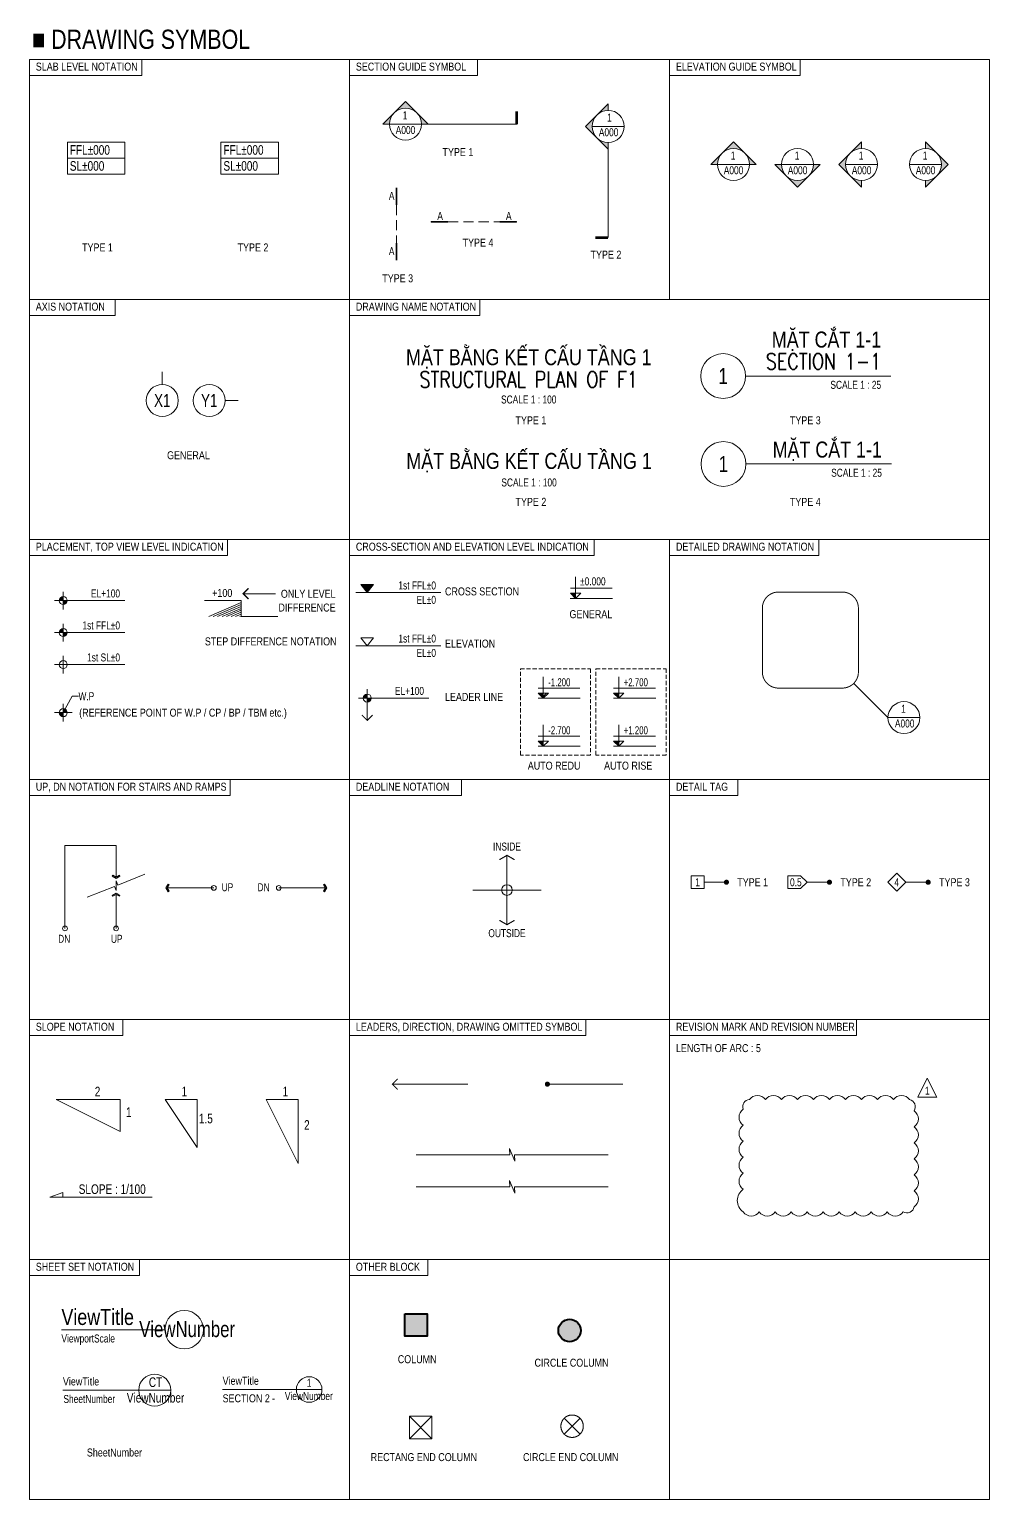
# Model space of a CAD drawing. Header units: millimetres. Extents: x -211477 to 1328726, y -15421 to 98394.
# Drawn here: x -186023 to -156023, y 52457 to 98394 of the extents above; entities that cross this region are included whole.
import ezdxf
from ezdxf.enums import TextEntityAlignment as Align

# ---------------------------------------------------------------- set-up
doc = ezdxf.new("R2010")
doc.units = ezdxf.units.MM
doc.header["$MEASUREMENT"] = 0
for name, pattern in [('CEN', [62, 60, -1, 0, -1]), ('CENTER2', [1.125, 0.75, -0.125, 0.125, -0.125]), ('DASHED', [19.049999999999997, 12.7, -6.35]), ('HIDDEN2', [4.762499999999999, 3.175, -1.5875])]:
    doc.linetypes.add(name, pattern=pattern)
for name, color, linetype, lineweight in [('NDC_FRAME', 7, 'Continuous', 18), ('NDC_S-COLUMN', 4, 'Continuous', 40), ('NDC_S_ANNO', 7, 'Continuous', 20), ('NDC_S_AXIS', 5, 'CENTER2', 13), ('NDC_S_DIM', 1, 'Continuous', 9), ('NDC_S_ENG TITLE', 3, 'Continuous', 20), ('NDC_S_HATCH COLUMN AND WALL', 251, 'Continuous', 13), ('NDC_S_HIDDEN', 8, 'HIDDEN2', 13), ('NDC_S_OPENING2', 9, 'DASHED', 13), ('NDC_S_SYMBOL', 1, 'Continuous', 15), ('NDC_S_TEXT SYMBOL', 7, 'Continuous', 20), ('NDC_S_THIN LINE', 8, 'Continuous', 9), ('NDC_S_VN TEXT', 7, 'Continuous', 20), ('NDC_S_VN TITLE', 6, 'Continuous', 35)]:
    doc.layers.add(name, color=color, linetype=linetype, lineweight=lineweight)
doc.layers.add('NDC_S_REVISION', color=18, linetype='Continuous', lineweight=20, plot=False)
doc.styles.add('kata_text', font='arial.ttf', dxfattribs={"width": 0.8})
doc.styles.add('NDC_ANNO', font='', dxfattribs={"width": 0.8})
doc.styles.add('NDC_ARIAL', font='arial.ttf', dxfattribs={"width": 0.85})
doc.styles.add('NDC_DIM', font='', dxfattribs={"width": 0.75})
doc.styles.add('NDC_EN TXT', font='romans.shx', dxfattribs={"width": 0.8})
doc.styles.add('NDC_VIE TXT', font='arial.ttf', dxfattribs={"width": 0.8})
doc.styles.get('NDC_ANNO').set_extended_font_data('Dotum')
doc.styles.get('NDC_DIM').set_extended_font_data('Dotum')

# ---------------------------------------------------------------- blocks, each defined once
blk = doc.blocks.new('kata_block_CT')
blk.add_hatch(color=256).paths.add_polyline_path([(0, 1.596954857557648), (-1.612010908633238, 1.596954857557648), (0, 0)])
at = {"ltscale": 50}
h = blk.add_hatch(dxfattribs=at)
h.set_pattern_fill('ANSI31', color=8, scale=1.406250541793835, style=0)
h.set_pattern_definition([(45.00000000000001, (0, 5.456968210637569e-12), (-3.157122508925224, 3.157122508925225), [])])
h.paths.add_polyline_path([(0, 1.596954857557648), (0, 0), (1.612010908924276, 1.596954857557648)])
at = {"color": 8, "ltscale": 50}
for p, q in [((11.56125648126181, 5.456968210637569e-12), (-1.63869572513795, 5.456968210637569e-12)), ((-1.592704896858777, 3.140833880479477), (11.46947077315417, 3.140833880479477))]:
    blk.add_line(p, q, dxfattribs=at)
for points in [[(0, 6.69495074864426), (0, 0)], [(0, 0), (-1.612010908633238, 1.596954857557648), (0, 1.596954857557648)], [(0, 0), (1.612010908924276, 1.596954857557648), (0, 1.596954857557648)]]:
    blk.add_lwpolyline(points, dxfattribs=at)
at = {"color": 3, "style": 'kata_text', "width": 0.8}
blk.add_attdef('CT', (1.409564409346785, 4.068271311703938), '', height=2.5, dxfattribs=at)
blk = doc.blocks.new('*U405')
at = {"layer": 'NDC_S_ANNO'}
blk.add_line((0, 0), (-32.35554291820154, 0), dxfattribs=at)
blk.add_circle((6, -7.347880794884119e-16), 6, dxfattribs=at)
at = {"layer": 'NDC_S_TEXT SYMBOL', "color": 6, "linetype": 'ByBlock', "lineweight": -2, "style": 'NDC_VIE TXT', "width": 0.8, "flags": 8}
blk.add_attdef('VIEWTITLE', (-32.35554291820154, 1.470649532882817), '', height=5, dxfattribs=at)
at = {"layer": 'NDC_S_TEXT SYMBOL', "color": 0, "linetype": 'ByBlock', "lineweight": -2, "style": 'NDC_ANNO', "width": 0.8, "flags": 8}
blk.add_attdef('NO.', text='', height=5, dxfattribs=at).set_placement((6.916514236014336, 0.2785440091975027), align=Align.MIDDLE)
at = {"layer": 'NDC_S_TEXT SYMBOL', "color": 3, "lineweight": 25, "style": 'NDC_ANNO', "width": 0.8, "flags": 8}
blk.add_attdef('SCALE', (-32.35554291820154, -3.998868953555331), '', height=2.5, dxfattribs=at)
blk = doc.blocks.new('*U406')
at = {"layer": 'NDC_S_ANNO'}
blk.add_line((10, -6.123233995736766e-16), (-23.67175041808426, 0), dxfattribs=at)
blk.add_circle((5, -6.123233995736766e-16), 5, dxfattribs=at)
at = {"layer": 'NDC_S_TEXT SYMBOL', "color": 6, "linetype": 'ByBlock', "lineweight": -2, "style": 'NDC_VIE TXT', "width": 0.8, "flags": 8}
blk.add_attdef('VIEWTITLE', (-23.67175041808426, 1.470649532882817), '', height=2.5, dxfattribs=at)
at = {"layer": 'NDC_S_TEXT SYMBOL', "linetype": 'ByBlock', "lineweight": -2, "style": 'NDC_ANNO', "width": 0.8, "flags": 8}
for tag, p in [('CHITIET', (5.268843111116439, 2.490300879522692)), ('NO.', (5.268843111116439, -2.310829932335765))]:
    blk.add_attdef(tag, text='', height=3, dxfattribs=at).set_placement(p, align=Align.MIDDLE)
at = {"layer": 'NDC_S_TEXT SYMBOL', "color": 3, "lineweight": 25, "style": 'NDC_ANNO', "width": 0.8, "flags": 8}
blk.add_attdef('C/REF', (-23.50983268459007, -3.998868953555331), '', height=2.5, dxfattribs=at)
blk = doc.blocks.new('*U407')
at = {"layer": 'NDC_S_ANNO'}
blk.add_line((4, 0), (-27.04443883454456, 0), dxfattribs=at)
blk.add_circle((0, 0), 4, dxfattribs=at)
at = {"layer": 'NDC_S_TEXT SYMBOL', "color": 0, "linetype": 'ByBlock', "lineweight": -2, "style": 'NDC_VIE TXT', "width": 0.8}
blk.add_attdef('TITLE', (-27.04443883454456, 1.470649532882817), '', height=2.5, dxfattribs=at)
at = {"layer": 'NDC_S_TEXT SYMBOL', "linetype": 'ByBlock', "lineweight": -2, "style": 'NDC_ANNO', "width": 0.8}
blk.add_attdef('DETT', text='', height=2.5, dxfattribs=at).set_placement((0, 2.08916092661093), align=Align.MIDDLE)
at = {"layer": 'NDC_S_TEXT SYMBOL', "color": 6, "linetype": 'ByBlock', "lineweight": -2, "style": 'NDC_VIE TXT', "width": 0.8}
blk.add_attdef('SECTDET2', (-27.04443883454456, -3.998868953555327), '', height=2.5, dxfattribs=at)
at = {"layer": 'NDC_S_TEXT SYMBOL', "color": 3, "lineweight": 25, "style": 'NDC_VIE TXT', "width": 0.8, "flags": 8}
blk.add_attdef('C/REF', (-11.58663159167423, -3.998868953555326), '', height=2.5, dxfattribs=at)
at = {"layer": 'NDC_S_TEXT SYMBOL', "color": 3, "lineweight": 35, "style": 'NDC_ANNO', "width": 0.8}
blk.add_attdef('NUMBER', text='', height=2.5, dxfattribs=at).set_placement((-0.1082291598075997, -1.981368320581264), align=Align.MIDDLE)
blk = doc.blocks.new('Block Callout 3')
at = {"color": 6, "ltscale": 0.005, "style": 'NDC_ARIAL', "width": 0.85, "flags": 8}
blk.add_attdef('NUMBER', (0, 0), '', height=2.5, dxfattribs=at)
blk = doc.blocks.new('CD')
at = {"layer": 'NDC_S_ANNO'}
blk.add_hatch(color=3, dxfattribs=at).paths.add_polyline_path([(5.820766091346741e-10, 159.6954857552046), (-161.2010908627417, 159.6954857552046), (5.820766091346741e-10, -5.529727786779404e-10)])
at = {"layer": 'NDC_S_ANNO', "ltscale": 50}
h = blk.add_hatch(dxfattribs=at)
h.set_pattern_fill('ANSI31', color=256, scale=140.6250541793833, style=0)
h.set_pattern_definition([(45, (5.820766091346741e-10, 0), (-315.7122508925224, 315.7122508925224), [])])
h.paths.add_polyline_path([(5.820766091346741e-10, 159.6954857552046), (5.820766091346741e-10, -5.529727786779404e-10), (161.2010908930097, 159.6954857552046)])
for p, q in [((1156.125648126763, 0), (-163.8695725132129, 0)), ((-159.2704896852956, 314.0833880473947), (1146.947077315999, 314.0833880473947))]:
    blk.add_line(p, q, dxfattribs=at)
for points in [[(5.820766091346741e-10, 669.4950748638657), (5.820766091346741e-10, -5.529727786779404e-10)], [(5.820766091346741e-10, -5.529727786779404e-10), (-161.2010908627417, 159.6954857552046), (5.820766091346741e-10, 159.6954857552046)], [(5.820766091346741e-10, -5.529727786779404e-10), (161.2010908930097, 159.6954857552046), (5.820766091346741e-10, 159.6954857552046)]]:
    blk.add_lwpolyline(points, dxfattribs=at)
at = {"layer": 'NDC_S_TEXT SYMBOL', "color": 3, "style": 'NDC_DIM', "width": 0.7}
blk.add_attdef('COT', (153.9534816145897, 374.6377722059842), '', height=250, dxfattribs=at)
blk = doc.blocks.new('MARK3A')
at = {"layer": 'NDC_S_ANNO'}
h = blk.add_hatch(color=256, dxfattribs=at)
h.paths.add_polyline_path([(3.535533905029297, 3.535533908754587), (0, 7.071067811921239), (-3.535533905029297, 3.535533903166652, -0.414213562318366)])
h.paths.add_polyline_path([(-7.071067802608013, 0), (-5, 0, -0.1989123672315575), (-3.535533905029297, 3.535533903166652)])
h.paths.add_polyline_path([(3.535533905029297, 3.535533908754587, -0.198912367582118), (5, 0), (7.071067817509174, 0)])
for p, q in [((0, 7.071067811921239), (-7.071067802608013, 0)), ((7.071067817509174, 0), (0, 7.071067811921239)), ((-7.071067802608013, 0), (-5, 0)), ((5, 0), (-5, 0)), ((5, 0), (7.071067810058594, 0))]:
    blk.add_line(p, q, dxfattribs=at)
blk.add_circle((0, 0), 5, dxfattribs=at)
blk = doc.blocks.new('MARK3B')
at = {"layer": 'NDC_S_ANNO'}
h = blk.add_hatch(color=256, dxfattribs=at)
h.paths.add_polyline_path([(-3.535533905029297, -3.535533903166652), (-7.071067810058594, 0), (-3.535533905029297, 3.535533903166652, 0.414213562318366)])
h.paths.add_polyline_path([(0, 7.071067806333303), (0, 5, 0.1989123672315575), (-3.535533905029297, 3.535533903166652)])
h.paths.add_polyline_path([(-3.535533905029297, -3.535533903166652, 0.198912367582118), (0, -5), (0, -7.071067817509174)])
for p, q in [((-7.071067810058594, 0), (0, 7.071067806333303)), ((0, 7.071067806333303), (0, 5)), ((0, -7.071067817509174), (-7.071067810058594, 0)), ((-5, 0), (5, 0)), ((0, -5), (0, -7.071067811921239))]:
    blk.add_line(p, q, dxfattribs=at)
blk.add_circle((0, 0), 5, dxfattribs=at)
blk = doc.blocks.new('TAG')
at = {"layer": 'NDC_S_ANNO', "linetype": 'CEN'}
blk.add_line((0, 0), (27.65909799188375, 0), dxfattribs=at)
at = {"layer": 'NDC_S_ANNO', "const_width": 0.8}
blk.add_lwpolyline([(27.65909799188375, 0), (27.65909799188375, 4)], dxfattribs=at)
blk = doc.blocks.new('MARK-P1')
at = {"layer": 'NDC_S_ANNO'}
h = blk.add_hatch(color=256, dxfattribs=at)
h.paths.add_polyline_path([(0, 1.249999990686774, 0.4142135623730951), (-1.25, -9.313225746154785e-09), (0, -9.313225746154785e-09)])
h.paths.add_polyline_path([(1.25, -9.313225746154785e-09), (0, -9.313225746154785e-09), (0, -1.250000009313226, 0.4142135623730951)])
for p, q in [((-2.750000007450581, 0), (2.749999992549419, 0)), ((0, 2.75), (0, -2.75))]:
    blk.add_line(p, q, dxfattribs=at)
blk.add_circle((0, 0), 1.25, dxfattribs=at)
blk = doc.blocks.new('MARK-P2')
at = {"layer": 'NDC_S_ANNO'}
for p, q in [((-2.750000007450581, 0), (2.749999992549419, 0)), ((0, 2.750000001862645), (0, -2.75))]:
    blk.add_line(p, q, dxfattribs=at)
blk.add_circle((0, 0), 1.25, dxfattribs=at)
blk = doc.blocks.new('MARK-P3')
at = {"layer": 'NDC_S_ANNO'}
h = blk.add_hatch(color=256, dxfattribs=at)
h.paths.add_polyline_path([(1.249999992549419, -3.725290298461914e-09, 0.4142135623730951), (-7.450580596923828e-09, 1.24999999627471), (-7.450580596923828e-09, -3.725290298461914e-09)])
h.paths.add_polyline_path([(-7.450580596923828e-09, -1.25000000372529), (-7.450580596923828e-09, -3.725290298461914e-09), (-1.250000007450581, -3.725290298461914e-09, 0.4142135623730951)])
for p, q in [((2.75, 0), (-2.75, 0)), ((0, 2.75000000372529), (0, -2.74999999627471))]:
    blk.add_line(p, q, dxfattribs=at)
blk.add_circle((0, 0), 1.25, dxfattribs=at)
blk = doc.blocks.new('MARK4')
at = {"layer": 'NDC_S_ANNO'}
blk.add_line((-5, 0), (5, 0), dxfattribs=at)
blk.add_circle((0, 0), 5, dxfattribs=at)
blk = doc.blocks.new('A$C13D16E50')
at = {"layer": 'NDC_S_ANNO'}
blk.add_hatch(color=256, dxfattribs=at).paths.add_polyline_path([(0, 0), (-2, 2.5), (2, 2.5)])
blk.add_lwpolyline([(0, 0), (-2, 2.5), (2, 2.5)], close=True, dxfattribs=at)
blk = doc.blocks.new('*U395')
at = {"layer": 'NDC_S_SYMBOL'}
blk.add_line((3.061616997868383e-16, 5), (4.286263797015736e-16, 9), dxfattribs=at)
blk.add_circle((0, 0), 5, dxfattribs=at)
at = {"layer": 'NDC_S_TEXT SYMBOL', "color": 7, "style": 'NDC_ANNO', "width": 0.8}
blk.add_attdef('GRID', text='', height=4, dxfattribs=at).set_placement((0, 0), align=Align.MIDDLE)
blk = doc.blocks.new('*U396')
at = {"layer": 'NDC_S_SYMBOL'}
blk.add_line((5, -1.416384724411995e-15), (9, -2.427027824026856e-15), dxfattribs=at)
blk.add_circle((0, 0), 5, dxfattribs=at)
at = {"layer": 'NDC_S_TEXT SYMBOL', "color": 7, "style": 'NDC_ANNO', "width": 0.8}
blk.add_attdef('GRID', text='', height=4, rotation=270, dxfattribs=at).set_placement((0, 0), align=Align.MIDDLE)
blk = doc.blocks.new('*U397')
at = {"layer": 'NDC_S_ANNO', "linetype": 'ByBlock', "lineweight": -2}
blk.add_line((9.278846846427768e-07, 4.357142857143117), (0, -1), dxfattribs=at)
at = {"layer": 'NDC_S_ANNO', "ltscale": 0.005, "const_width": 0.5}
blk.add_lwpolyline([(0, -1), (9.278846846427768e-07, 4.357142857143117)], dxfattribs=at)
at = {"layer": 'NDC_S_TEXT SYMBOL', "linetype": 'ByBlock', "lineweight": -2, "style": 'NDC_ANNO', "width": 0.8}
blk.add_attdef('DETAIL', text='', height=2.5, dxfattribs=at).set_placement((-0.635006858396082, 1.824862175366434), align=Align.MIDDLE_RIGHT)
blk = doc.blocks.new('*U398')
at = {"layer": 'NDC_S_ANNO', "color": 0, "linetype": 'ByBlock', "lineweight": -2}
blk.add_line((-4.357142640116527, 0.002997111644365447), (1.000000217026004, 0.002999782974066001), dxfattribs=at)
at = {"layer": 'NDC_S_ANNO', "ltscale": 0.005, "const_width": 0.5}
blk.add_lwpolyline([(1.000000217026004, 0.002999782974066001), (-4.357142640116527, 0.002997111644365447)], dxfattribs=at)
at = {"layer": 'NDC_S_TEXT SYMBOL', "linetype": 'ByBlock', "lineweight": -2, "style": 'NDC_ANNO', "width": 0.8}
blk.add_attdef('DETAIL', text='', height=2.5, dxfattribs=at).set_placement((-0.635006858396082, 1.824862175366434), align=Align.MIDDLE_RIGHT)
blk = doc.blocks.new('Drawing name_symbol')
at = {"layer": 'NDC_S_ENG TITLE', "style": 'NDC_EN TXT', "width": 0.8}
blk.add_attdef('SECTDET1', text='', height=5, dxfattribs=at).set_placement((0, 1.011264427095739), align=Align.CENTER)
at = {"layer": 'NDC_S_TEXT SYMBOL', "lineweight": 25, "style": 'NDC_ANNO', "width": 0.8}
blk.add_attdef('SSCALE', text='', height=2.5, dxfattribs=at).set_placement((0, -3.998868953555331), align=Align.CENTER)
at = {"layer": 'NDC_S_VN TITLE', "style": 'NDC_VIE TXT', "width": 0.8}
blk.add_attdef('SECTDET2', text='', height=5, dxfattribs=at).set_placement((0, 7.970649532882817), align=Align.CENTER)
blk = doc.blocks.new('Drawing name_symbol2')
at = {"layer": 'NDC_S_TEXT SYMBOL', "style": 'NDC_ANNO', "width": 0.8}
blk.add_attdef('SSCALE', text='', height=2.5, dxfattribs=at).set_placement((0, -3.998868953555331), align=Align.CENTER)
at = {"layer": 'NDC_S_VN TITLE', "style": 'NDC_VIE TXT', "width": 0.8}
blk.add_attdef('SECTDET1', text='', height=5, dxfattribs=at).set_placement((0, 1.470649532882817), align=Align.CENTER)
blk = doc.blocks.new('*U401')
at = {"layer": 'NDC_S_ANNO'}
blk.add_line((0, 0), (45.35681176658893, -6.446904599144796e-15), dxfattribs=at)
blk.add_circle((-7, 0), 7, dxfattribs=at)
at = {"layer": 'NDC_S_ENG TITLE', "style": 'NDC_EN TXT', "width": 0.8}
blk.add_attdef('SECTDET1', text='', height=5, dxfattribs=at).set_placement((42.35681176658893, 4.567440829414404), align=Align.MIDDLE_RIGHT)
at = {"layer": 'NDC_S_TEXT SYMBOL', "style": 'NDC_ANNO', "width": 0.8}
blk.add_attdef('DETT', text='', height=5, dxfattribs=at).set_placement((-7, 0), align=Align.MIDDLE)
blk.add_attdef('SSCALE', text='', height=2.5, dxfattribs=at).set_placement((42.35681176658893, -1.499999998137356), align=Align.TOP_RIGHT)
at = {"layer": 'NDC_S_VN TITLE', "style": 'NDC_VIE TXT', "width": 0.8}
blk.add_attdef('SECTDET2', text='', height=5, dxfattribs=at).set_placement((42.35681176658893, 11.39873478675144), align=Align.MIDDLE_RIGHT)
blk = doc.blocks.new('*U403')
at = {"layer": 'NDC_S_ANNO'}
blk.add_line((0, 0), (45.51926172808918, -6.469994833293447e-15), dxfattribs=at)
blk.add_circle((-7, 0), 7, dxfattribs=at)
at = {"layer": 'NDC_S_TEXT SYMBOL', "style": 'NDC_ANNO', "width": 0.8}
blk.add_attdef('DETT', text='', height=5, dxfattribs=at).set_placement((-7, 0), align=Align.MIDDLE)
blk.add_attdef('SSCALE', text='', height=2.5, dxfattribs=at).set_placement((42.51926172808917, -1.499999998137356), align=Align.TOP_RIGHT)
at = {"layer": 'NDC_S_VN TITLE', "style": 'NDC_VIE TXT', "width": 0.8}
blk.add_attdef('SECTDET1', text='', height=5, dxfattribs=at).set_placement((42.51926172808917, 6.999999999999995), align=Align.TOP_RIGHT)
blk = doc.blocks.new('cot')
at = {"layer": 'NDC_S_HATCH COLUMN AND WALL', "ltscale": 0.005}
h = blk.add_hatch(color=256, dxfattribs=at)
h.dxf.hatch_style = 1
h.paths.add_polyline_path([(-0.5000000004942454, 0.4999999990697175), (0.4999999995057546, 0.4999999990692841), (0.4999999994759795, -0.5000000009307168), (-0.5000000005240205, -0.5000000009302834)])
at = {"layer": 'NDC_S-COLUMN', "ltscale": 0.005}
blk.add_lwpolyline([(-0.5000000004942454, 0.4999999990697175), (0.4999999995057546, 0.4999999990692841), (0.4999999994759795, -0.5000000009307168), (-0.5000000005240205, -0.5000000009302834)], close=True, dxfattribs=at)
blk = doc.blocks.new('cottron')
at = {"layer": 'NDC_S_HATCH COLUMN AND WALL'}
h = blk.add_hatch(color=256, dxfattribs=at)
h.dxf.hatch_style = 1
h.paths.add_polyline_path([(-0.500000000509133, -9.304996773096263e-10, 1), (0.499999999490867, -9.304996773096263e-10, 1)])
at = {"layer": 'NDC_S-COLUMN', "ltscale": 0.005}
blk.add_circle((-5.091329580153565e-10, -9.304996774675049e-10), 0.5, dxfattribs=at)
blk = doc.blocks.new('cotdung')
at = {"layer": 'NDC_S_HIDDEN', "ltscale": 100}
for p, q in [((-0.5000000004942454, 0.4999999990697175), (0.4999999994759795, -0.5000000009307168)), ((0.4999999995057546, 0.4999999990692841), (-0.5000000005240205, -0.5000000009302834))]:
    blk.add_line(p, q, dxfattribs=at)
blk.add_lwpolyline([(-0.5000000004942454, 0.4999999990697175), (0.4999999995057546, 0.4999999990692841), (0.4999999994759795, -0.5000000009307168), (-0.5000000005240205, -0.5000000009302834)], close=True, dxfattribs=at)
blk = doc.blocks.new('cottrondung')
at = {"layer": 'NDC_S_HIDDEN', "ltscale": 100}
for p, q in [((-0.3535533911024067, 0.3535533896627742), (0.3535533900841407, -0.3535533915237735)), ((0.3535533900841408, 0.3535533896627742), (-0.3535533911024068, -0.3535533915237734))]:
    blk.add_line(p, q, dxfattribs=at)
blk.add_circle((-5.091329580153565e-10, -9.304996774675049e-10), 0.5, dxfattribs=at)

msp = doc.modelspace()

# ---------------------------------------------------------------- hatches: boundary and pattern name
at = {"layer": 'NDC_S_ANNO'}
h = msp.add_hatch(dxfattribs=at)
h.set_pattern_fill('LINE', color=8, scale=1000, angle=45, style=0)
h.set_pattern_definition([(45, (-4637610316.318221, -1496747373.553249), (-88.38834764831843, 88.38834764831843), [])])
h.paths.add_polyline_path([(-180553.4574508545, 80545.6468401424), (-179408.8249802468, 80545.6468401424), (-179408.8249802468, 80045.6468401424), (-180553.4574508545, 80045.6468401424)])

# ---------------------------------------------------------------- linework, layer by layer
at = {"layer": 'NDC_FRAME'}
for p, q in [((-186023.1747181978, 52456.81697669842), (-186023.1747181978, 97456.81697669842)), ((-156023.1747181978, 97456.81697669842), (-186023.1747181978, 97456.81697669842)), ((-182508.9985562264, 96956.81697688469), (-182508.9985562264, 97456.81697669842)), ((-176023.1747181978, 97456.81697669842), (-176023.1747181978, 52456.81697669842)), ((-172023.1747181978, 96956.81697669842), (-172023.1747181978, 97456.81697651216)), ((-166023.1747181978, 97456.81697669842), (-166023.1747181978, 89956.81697669842)), ((-161944.1195306815, 96956.81697688469), (-161944.1195306815, 97456.81697669842)), ((-156023.1747181978, 97456.81697669842), (-156023.1747181978, 52456.81697669842)), ((-186023.1747181978, 96956.81697669842), (-182508.9985562264, 96956.81697669842)), ((-176023.1747181978, 96956.81697651216), (-172023.1747181978, 96956.81697651216)), ((-166023.1747181978, 96956.81697669842), (-161944.1195306815, 96956.81697669842)), ((-186023.1747181978, 89956.81697669842), (-156023.1747174528, 89956.81697669842)), ((-183347.4049802217, 89456.81697688469), (-183347.4049802217, 89956.81697669842)), ((-171951.5967203476, 89456.81697688469), (-171951.5967203476, 89956.81697669842)), ((-186023.1747181978, 89456.81697669842), (-183347.4049802217, 89456.81697669842)), ((-176023.1747174528, 89456.81697669842), (-171951.5967203476, 89456.81697669842)), ((-186023.1747174528, 82456.81697669842), (-156023.1747167077, 82456.81697669842)), ((-179830.7762542921, 81956.8169768847), (-179830.7762542921, 82456.81697669844)), ((-168378.5205067726, 81956.8169768847), (-168378.5205067726, 82456.81697669844)), ((-166023.1747181978, 82456.81697669842), (-166023.1747181978, 52456.81697669842)), ((-161363.2689779912, 81956.81697688469), (-161363.2689779912, 82456.81697669842)), ((-186023.1747159627, 81956.81697669844), (-179830.7762542921, 81956.81697669844)), ((-176023.1747167077, 81956.81697669844), (-168378.5205067726, 81956.81697669844)), ((-166023.1747174527, 81956.81697669842), (-161363.2689779912, 81956.81697669842)), ((-186023.1747167077, 74956.81697669842), (-156023.1747159627, 74956.81697669842)), ((-179753.1076278328, 74456.81697595336), (-179753.1076278328, 74956.8169757671)), ((-172523.1747167077, 74456.81697725721), (-172523.1747167077, 74956.81697707095)), ((-163887.4013613168, 74456.81697744348), (-163887.4013613168, 74956.81697725721)), ((-186023.1747152177, 74456.8169757671), (-179753.1076278328, 74456.8169757671)), ((-176023.1747167077, 74456.81697707095), (-172523.1747167077, 74456.81697707095)), ((-166023.1747167077, 74456.81697725721), (-163887.4013613168, 74456.81697725721)), ((-186023.1747159627, 67456.81697669842), (-156023.1747152176, 67456.81697669842)), ((-183100.9986029174, 66956.81697725721), (-183100.9986029174, 67456.81697707095)), ((-168638.5252198097, 66956.81697725721), (-168638.5252198097, 67456.81697707095)), ((-160180.7887634927, 66956.81697669842), (-160180.7887634927, 67456.81697651216)), ((-186023.1747144726, 66956.81697707095), (-183100.9986029174, 66956.81697707095)), ((-176023.1747144726, 66956.81697707095), (-168638.5252198097, 66956.81697707095)), ((-166023.1747144725, 66956.81697651216), (-160180.7887634927, 66956.81697651216)), ((-186023.1747152176, 59956.81697669842), (-156023.1747144726, 59956.81697669842)), ((-182587.8671831311, 59456.81697725721), (-182587.8671831311, 59956.81697707095)), ((-173572.1386155144, 59456.81697725723), (-173572.1386155144, 59956.81697707096)), ((-186023.1747137275, 59456.81697707095), (-182587.8671831311, 59456.81697707095)), ((-176023.1747137274, 59456.81697707096), (-173572.1386155144, 59456.81697707096)), ((-186023.1747144726, 52456.81697669842), (-156023.1747137275, 52456.81697669842))]:
    msp.add_line(p, q, dxfattribs=at)
at = {"layer": 'NDC_S_ANNO'}
for p, q in [((-184837.735631912, 94875.33973622539), (-184837.735631912, 93875.33973622539)), ((-184837.735631912, 93875.33973622539), (-184837.735631912, 94875.33973622539)), ((-180037.2111914511, 94875.33973622539), (-180037.2111914511, 93875.33973622539)), ((-180037.2111914511, 93875.33973622539), (-180037.2111914511, 94875.33973622539)), ((-184837.735631912, 94375.33973622539), (-183037.7356311669, 94375.33973622539)), ((-180037.2111914511, 94375.33973622539), (-178237.2111907061, 94375.33973622539)), ((-184690.6996386018, 80545.64683883855), (-183040.6996378567, 80545.64683921108)), ((-179345.2276088176, 80763.18337581525), (-178330.0755366561, 80763.18337581525)), ((-173169.2019246723, 80794.9304448963), (-175819.2019246723, 80794.9304448963)), ((-184690.6996386018, 79545.64683902482), (-183040.6996371117, 79545.64683921108)), ((-173169.2019246723, 79136.56668062585), (-175819.2019246723, 79136.56668062585)), ((-184690.6996386018, 78545.64683902482), (-183040.6996371117, 78545.64683921108)), ((-160268.8043292438, 77959.85135789432), (-159198.853352276, 76889.90037980893)), ((-184690.6996386018, 77559.59737207214), (-184965.6996386018, 77045.64683902482)), ((-184690.6996386018, 77559.59737207214), (-184490.6996386018, 77559.59737207214)), ((-175469.2019246723, 76804.91232872011), (-175469.2019246723, 77224.52397942544)), ((-175194.2019254174, 77499.52397942544), (-173544.2019246723, 77499.52397979797)), ((-184911.4994356302, 72891.42505693652), (-183314.2063656715, 72891.42505693652)), ((-184911.4994356302, 72891.42505693652), (-184911.4994356302, 70304.52234856256)), ((-183314.2063656715, 72891.42505693652), (-183314.2063656715, 71906.58667832085)), ((-171101.9858088423, 70420.40684303008), (-171101.9858095873, 72587.07350963466)), ((-164946.2404707339, 71746.2163837597), (-164246.2404699888, 71746.2163837597)), ((-161026.1645211311, 71746.2163837597), (-161726.1645211311, 71746.2163837597)), ((-158642.0564439077, 71746.2163837597), (-157942.0564439077, 71746.2163837597)), ((-183314.2392406133, 70304.52234856256), (-183314.2392398682, 71365.8145107276)), ((-180259.5613958207, 71569.47422045686), (-181719.1847668854, 71569.47422082939)), ((-178232.3795230952, 71569.47422045686), (-176772.7561535207, 71569.47422082939)), ((-170034.8605450321, 71503.7401764255), (-172169.1110719074, 71503.7401764255))]:
    msp.add_line(p, q, dxfattribs=at)
for points in [[(-184837.735631912, 94875.33973622539), (-183037.7356311669, 94875.33973622539), (-183037.7356311669, 93875.33973622539), (-184837.735631912, 93875.33973622539)], [(-180037.2111914511, 94875.33973622539), (-178237.2111907061, 94875.33973622539), (-178237.2111907061, 93875.33973622539), (-180037.2111914511, 93875.33973622539)], [(-180553.4574508545, 80545.6468401424), (-179408.8249802468, 80545.6468401424), (-179408.8249802468, 80045.6468401424), (-178264.192509639, 80045.6468401424)], [(-175469.2019246723, 79136.56668062585), (-175669.2019246723, 79386.56668062585), (-175269.2019246723, 79386.56668062585), (-175469.2019246723, 79136.56668062585)], [(-182414.2392406133, 71996.19113951393), (-183265.3261968759, 71655.75635730692), (-183314.2392406133, 71786.19114010998), (-183314.2392406133, 71486.19114010998), (-183363.1522843507, 71616.62592216798), (-184214.2392406133, 71276.19113996097)], [(-183211.4295432237, 71965.70206954547), (-183193.9295196799, 71935.39113997885), (-183314.2392406133, 71866.19113981196), (-183434.2392409113, 71935.47317236134), (-183416.7392397192, 71965.78406169482), (-183314.2063656715, 71906.58667832085), (-183211.4295432237, 71965.70206954547)], [(-181660.0504668322, 71672.28391747393), (-181690.3613956538, 71689.78394064524), (-181759.5613958207, 71569.47422045686), (-181690.2793632713, 71449.47422053137), (-181659.9684746829, 71466.9742209784), (-181719.1658573118, 71569.50709539869), (-181660.0504668322, 71672.28391747393)], [(-176831.8715440002, 71672.25104290464), (-176801.5606151787, 71689.75106607594), (-176732.3606150118, 71569.44134588756), (-176801.6426475612, 71449.44134596207), (-176831.9535361496, 71466.9413464091), (-176772.7561535207, 71569.47422082939), (-176831.8715440002, 71672.25104290464)], [(-165346.2404699888, 71946.2163817108), (-164946.2404707339, 71946.21638394597), (-164946.2404699888, 71546.21638357344), (-165346.2404699888, 71546.21638320091), (-165346.2404699888, 71946.2163817108)], [(-161926.1645203861, 71946.21638301465), (-161726.1645211311, 71746.2163837597), (-161926.164519641, 71546.21638245585), (-162326.164519641, 71546.21638208332), (-162326.164519641, 71946.2163805932), (-161926.1645203861, 71946.21638282838)], [(-159207.7418673713, 71746.21638226959), (-158924.8991567571, 72029.05909660908), (-158642.0564439077, 71746.2163837597), (-158924.899156012, 71463.37367165538), (-159207.7418673713, 71746.21638226959)], [(-183211.4295432237, 71306.68021067449), (-183193.9295196799, 71336.99114024111), (-183314.2392406133, 71406.191140408), (-183434.2392409113, 71336.90910785862), (-183416.7392397192, 71306.59821852513), (-183314.2063656715, 71365.79560189911), (-183211.4295432237, 71306.68021067449)], [(-184980.0341077772, 61907.16406546785), (-184980.0341077772, 62057.16406565411), (-185380.0341077772, 61907.16406546785), (-182188.8384558884, 61907.16406546785)]]:
    msp.add_lwpolyline(points, dxfattribs=at)
for points, const_width in [([(-179178.5609423993, 80929.85004297862), (-179345.2276088176, 80763.18337581525), (-179178.5609423993, 80596.51670939694)], 41.66666666666666), ([(-175302.5352575089, 76971.57899513842), (-175469.2019246723, 76804.91232872011), (-175635.8685910906, 76971.57899513842)], 35), ([(-171339.3254954446, 72450.04537893199), (-171101.9858103324, 72587.07351000719), (-170864.6461237301, 72450.04537818693)], 35), ([(-171339.3254969348, 70557.43497522287), (-171101.9858110775, 70420.4068445202), (-170864.6461252202, 70557.43497596793)], 35)]:
    msp.add_lwpolyline(points, dxfattribs=dict(at, const_width=const_width))
at = {"layer": 'NDC_S_ANNO', "linetype": 'HIDDEN2', "ltscale": 100, "const_width": 30}
msp.add_lwpolyline([(-160122.3577197468, 78313.40474858352, -0.4142135622276136), (-160622.3577204918, 77813.40474858352), (-162622.3577212369, 77813.40474858352, -0.414213562460384), (-163122.3577212369, 78313.40474858352), (-163122.3577197468, 80313.40474858352, -0.4142135622785321), (-162622.3577204918, 80813.40474858352), (-160622.3577204918, 80813.40474858352, -0.4142135624785692), (-160122.3577197468, 80313.40474858352)], format="xyb", close=True, dxfattribs=at)
at = {"layer": 'NDC_S_ANNO', "const_width": 80}
for points in [[(-164286.2404698398, 71746.21638413223, 1), (-164206.2404701379, 71746.21638413223, 1)], [(-161066.1645209821, 71746.21638413223, 1), (-160986.1645212802, 71746.21638413223, 1)], [(-157982.0564437587, 71746.21638413223, 1), (-157902.0564440567, 71746.21638413223, 1)]]:
    msp.add_lwpolyline(points, format="xyb", close=True, dxfattribs=at)
at = {"layer": 'NDC_S_ANNO'}
for points in [[(-183187.0880373446, 64963.03453158839), (-183187.0880373446, 63963.03453158839), (-185187.0880373446, 64963.03453158839)], [(-180780.6145378081, 64963.03453028454), (-180780.6145378081, 63463.03453028454), (-181780.6145378081, 64963.03453028454)], [(-177624.4359203306, 64963.03453158839), (-177624.4359203306, 62963.03453158839), (-178624.4359203306, 64963.03453158839)]]:
    msp.add_lwpolyline(points, close=True, dxfattribs=at)
for centre, radius in [((-171101.9858095873, 71503.74017717056), 166.6666666666667), ((-180259.5613958207, 71569.47422045686), 75), ((-178232.3795230952, 71569.47422045686), 75), ((-184911.4994356302, 70304.52234856256), 75), ((-183314.2392406133, 70304.52234856256), 75)]:
    msp.add_circle(centre, radius, dxfattribs=at)
at = {"layer": 'NDC_S_HIDDEN', "ltscale": 100}
for p, q in [((-174554.4266729726, 92911.3697982983), (-174554.4265801841, 91718.6123540075)), ((-172940.6290980367, 92384.80071796074), (-171331.2064666789, 92384.80071796074))]:
    msp.add_line(p, q, dxfattribs=at)
at = {"layer": 'NDC_S_OPENING2', "ltscale": 10, "elevation": -5.332111246215604e-07}
for points in [[(-170680.9341142524, 78417.42467062913), (-168489.9931079086, 78417.42467062913), (-168489.9931079086, 75720.57954339437), (-170680.9341142524, 75720.57954339437)], [(-168322.0448897143, 78417.42467062913), (-166131.1038833705, 78417.42467062913), (-166131.1038833705, 75720.57954339437), (-168322.0448897143, 75720.57954339437)]]:
    msp.add_lwpolyline(points, close=True, dxfattribs=at)
at = {"layer": 'NDC_S_REVISION'}
msp.add_lwpolyline([(-157969.573477942, 65626.8341632592), (-158269.573477942, 65026.83416325921), (-157669.573477942, 65026.83416325921)], close=True, dxfattribs=at)
msp.add_lwpolyline([(-163721.8688634084, 61445.66956034467, 0.52056705), (-163221.8688634084, 61445.66956034467, 0.52056705), (-162721.8688634084, 61445.66956034467, 0.52056705), (-162221.8688634084, 61445.66956034467, 0.52056705), (-161721.8688634084, 61445.66956034467, 0.52056705), (-161221.8688634084, 61445.66956034467, 0.52056705), (-160721.8688634084, 61445.66956034467, 0.52056705), (-160221.8688634084, 61445.66956034467, 0.52056705), (-159721.8688634084, 61445.66956034467, 0.52056705), (-159221.8688634084, 61445.66956034467, 0.52056705), (-158721.8688634084, 61445.66956034467, 0.52056705), (-158379.1705007105, 61602.97119764682, 0.52056705), (-158379.1705007105, 62102.97119764682, 0.52056705), (-158379.1705007105, 62602.97119764682, 0.52056705), (-158379.1705007105, 63102.97119764682, 0.52056705), (-158379.1705007105, 63602.97119764682, 0.52056705), (-158379.1705007105, 64102.97119764682, 0.52056705), (-158379.1705007105, 64602.97119764682, 0.52056705), (-158525.7799805828, 64956.36171777455, 0.52056705), (-159025.7799805828, 64956.36171777455, 0.52056705), (-159525.7799805828, 64956.36171777455, 0.52056705), (-160025.7799805828, 64956.36171777455, 0.52056705), (-160525.7799805828, 64956.36171777455, 0.52056705), (-161025.7799805828, 64956.36171777455, 0.52056705), (-161525.7799805828, 64956.36171777455, 0.52056705), (-162025.7799805828, 64956.36171777455, 0.52056705), (-162525.7799805828, 64956.36171777455, 0.52056705), (-163025.7799805828, 64956.36171777455, 0.52056705), (-163525.7799805828, 64956.36171777455, 0.52056705), (-163721.8688634084, 64652.45060060012, 0.52056705), (-163721.8688634084, 64152.45060060012, 0.52056705), (-163721.8688634084, 63652.45060060012, 0.52056705), (-163721.8688634084, 63152.45060060012, 0.52056705), (-163721.8688634084, 62652.45060060012, 0.52056705), (-163721.8688634084, 62152.45060060012, 0.52056705)], format="xyb", close=True, dxfattribs=at)
at = {"layer": 'NDC_S_SYMBOL'}
for p, q in [((-174683.9940038844, 65437.5788856657), (-172328.5733883604, 65437.5788856657)), ((-169838.5240343734, 65437.5788856657), (-167483.1034188494, 65437.5788856657))]:
    msp.add_line(p, q, dxfattribs=at)
at = {"layer": 'NDC_S_SYMBOL', "const_width": 35}
msp.add_lwpolyline([(-174517.3273374661, 65270.91221906112), (-174683.9940038844, 65437.5788856657), (-174517.3273374661, 65604.24555245654)], dxfattribs=at)
at = {"layer": 'NDC_S_SYMBOL', "const_width": 80}
msp.add_lwpolyline([(-169878.5240342244, 65437.57888603823, 1), (-169798.5240345224, 65437.57888603823, 1)], format="xyb", close=True, dxfattribs=at)
at = {"layer": 'NDC_S_SYMBOL'}
for points in [[(-173940.8022467936, 63231.82143800119), (-171016.4544214452, 63231.82143800119), (-171020.8022472406, 63431.82143800119), (-170860.8022463465, 63031.82143762866), (-170865.150072887, 63231.82143800119), (-167940.8022467936, 63231.82143800119)], [(-173940.8022467936, 62231.82143800119), (-171016.4544214452, 62231.82143800119), (-171020.8022472406, 62431.82143800119), (-170860.8022463465, 62031.82143762866), (-170865.150072887, 62231.82143800119), (-167940.8022467936, 62231.82143800119)]]:
    msp.add_lwpolyline(points, dxfattribs=at)

# ---------------------------------------------------------------- block references
at = {"xscale": 700, "yscale": 700}
for name, p in [('cot', (-173948.5055525738, 57915.89705780034)), ('cotdung', (-173794.5796539046, 54710.30840275992))]:
    msp.add_blockref(name, p, dxfattribs=at)
at = {"xscale": 700, "yscale": 700, "zscale": 700}
for name, p in [('cottron', (-169144.4238364354, 57741.44767631787)), ('cottrondung', (-169067.1016902426, 54750.0903309315))]:
    msp.add_blockref(name, p, dxfattribs=at)
at = {"ltscale": 0.005}
ref = msp.add_blockref('Block Callout 3', (-184227.7810557, 53802.96833485832), dxfattribs=dict(at, xscale=100, yscale=100, zscale=100))
ref.add_attrib('NUMBER', 'SheetNumber', (-184227.7810557, 53802.96833485832), dxfattribs={"layer": 'NDC_S_TEXT SYMBOL', "color": 6, "ltscale": 0.005, "height": 250, "style": 'NDC_VIE TXT', "width": 0.8})
at = {"layer": 'NDC_S_ANNO', "yscale": 100, "zscale": 100}
for name, p, xscale in [('MARK3A', (-174272.2292593074, 95432.71044477094), 100), ('MARK3B', (-167940.9059925069, 95363.40550838057), 100), ('TAG', (-173565.1224775565, 95432.71044439841), 100), ('MARK3B', (-160023.1747181978, 94175.56697669842), 100), ('MARK3B', (-158023.1747181978, 94175.56697669842), -100), ('A$C13D16E50', (-175469.2019246723, 80794.9304448963), 100), ('MARK-P1', (-184965.6996378567, 80545.64683883855), 100), ('MARK-P1', (-184965.6996378567, 79545.64683902482), 100), ('MARK-P2', (-184965.6996378567, 78545.64683902482), 100), ('MARK-P1', (-175469.2019246723, 77499.52397942544), 100), ('MARK-P3', (-184965.6996386018, 77045.64683902482), 100), ('MARK4', (-158698.853352276, 76889.90037980893), 100)]:
    msp.add_blockref(name, p, dxfattribs=dict(at, xscale=xscale))
at = {"layer": 'NDC_S_ANNO', "xscale": -100, "yscale": 100, "zscale": 100, "rotation": 90}
msp.add_blockref('TAG', (-167940.9059925069, 94656.29872662965), dxfattribs=at)
at = {"layer": 'NDC_S_ANNO', "xscale": 100, "yscale": 100, "zscale": 100}
msp.add_blockref('Drawing name_symbol', (-170422.0065315738, 87105.39457394983), dxfattribs=at).add_auto_attribs({'SECTDET1': 'STRUCTURAL PLAN OF F1', 'SECTDET2': 'MẶT BẰNG KẾT CẤU TẦNG 1', 'SSCALE': 'SCALE 1 : 100'})
at = {"layer": 'NDC_S_ANNO'}
ref = msp.add_blockref('kata_block_CT', (-168959.8336466499, 80616.09260481603), dxfattribs=dict(at, xscale=100, yscale=100, zscale=100))
ref.add_attrib('CT', '%%p0.000', (-168818.8772057152, 81022.91973598643), dxfattribs={"layer": 'NDC_S_TEXT SYMBOL', "color": 3, "height": 250, "style": 'NDC_ANNO', "width": 0.8})
ref = msp.add_blockref('*U405', (-181786.7119679965, 57765.62716467143), dxfattribs=dict(at, xscale=100, yscale=100, zscale=100))
ref.add_attrib('VIEWTITLE', 'ViewTitle', (-185022.2662598166, 57912.69211795971), dxfattribs={"layer": 'NDC_S_TEXT SYMBOL', "color": 6, "linetype": 'ByBlock', "lineweight": -2, "height": 500, "style": 'NDC_VIE TXT', "width": 0.8})
ref.add_attrib('NO.', 'ViewNumber', dxfattribs={"layer": 'NDC_S_TEXT SYMBOL', "color": 0, "linetype": 'ByBlock', "lineweight": -2, "height": 500, "style": 'NDC_ANNO', "width": 0.8}).set_placement((-181095.0605443951, 57793.48156559118), align=Align.MIDDLE)
ref.add_attrib('SCALE', 'ViewportScale', (-185022.2662598166, 57365.74026931589), dxfattribs={"layer": 'NDC_S_TEXT SYMBOL', "color": 3, "lineweight": 25, "height": 250, "style": 'NDC_ANNO', "width": 0.8})
at = {"layer": 'NDC_S_AXIS', "xscale": 100, "yscale": 100, "zscale": 100}
msp.add_blockref('*U395', (-181871.9079677993, 86798.76721965238), dxfattribs=at).add_auto_attribs({'GRID': 'X1'})
at = {"layer": 'NDC_S_AXIS'}
ref = msp.add_blockref('*U396', (-180404.6997353853, 86798.76721965238), dxfattribs=dict(at, xscale=100, yscale=100, zscale=100))
ref.add_attrib('GRID', 'Y1', dxfattribs={"layer": 'NDC_S_TEXT SYMBOL', "color": 7, "height": 400, "style": 'NDC_ANNO', "width": 0.8}).set_placement((-180404.6997353853, 86798.76721965247), align=Align.MIDDLE)
at = {"layer": 'NDC_S_DIM'}
ref = msp.add_blockref('CD', (-169968.3345364313, 77495.58840683506), dxfattribs=at)
ref.add_attrib('COT', '-1.200', (-169814.3810548167, 77870.22617904104), dxfattribs={"layer": '0', "color": 3, "height": 250, "style": 'NDC_DIM', "width": 0.75})
ref = msp.add_blockref('CD', (-167609.4453118932, 77495.58840683506), dxfattribs=at)
ref.add_attrib('COT', '+2.700', (-167455.4918302786, 77870.22617904104), dxfattribs={"layer": '0', "color": 3, "height": 250, "style": 'NDC_DIM', "width": 0.75})
ref = msp.add_blockref('CD', (-169968.3345364313, 75995.58840683506), dxfattribs=at)
ref.add_attrib('COT', '-2.700', (-169814.3810548167, 76370.22617904104), dxfattribs={"layer": '0', "color": 3, "height": 250, "style": 'NDC_DIM', "width": 0.75})
ref = msp.add_blockref('CD', (-167609.4453118938, 75995.5884068345), dxfattribs=at)
ref.add_attrib('COT', '+1.200', (-167455.4918302792, 76370.22617904049), dxfattribs={"layer": '0', "color": 3, "height": 250, "style": 'NDC_DIM', "width": 0.75})
at = {"layer": 'NDC_S_SYMBOL', "xscale": 100, "yscale": 100, "zscale": 100}
msp.add_blockref('MARK3A', (-164023.1747181978, 94175.56697669842), dxfattribs=at)
at = {"layer": 'NDC_S_SYMBOL', "xscale": 100, "yscale": 100, "zscale": 100, "rotation": 180}
msp.add_blockref('MARK3A', (-162023.1747181978, 94175.56697669842), dxfattribs=at)
at = {"layer": 'NDC_S_SYMBOL', "xscale": 100, "yscale": 100, "zscale": 100}
for name, p in [('*U397', (-174554.4266729726, 93011.3697982983)), ('*U398', (-173040.6291197393, 92384.50073966333)), ('*U398', (-170895.4922026672, 92384.5010067963)), ('*U397', (-174554.4266729726, 91282.89806829319))]:
    msp.add_blockref(name, p, dxfattribs=at).add_auto_attribs({'DETAIL': 'A'})
at = {"layer": 'NDC_S_THIN LINE', "xscale": 100, "yscale": 100, "zscale": 100}
for name, p, values in [('*U401', (-163647.2874193307, 87563.71600591601), {'SECTDET1': 'SECTION 1-1', 'SECTDET2': 'MẶT CẮT 1-1', 'DETT': '1', 'SSCALE': 'SCALE 1 : 25'}), ('*U403', (-163639.3548275837, 84816.50247511035), {'SECTDET1': 'MẶT CẮT 1-1', 'DETT': '1', 'SSCALE': 'SCALE 1 : 25'}), ('Drawing name_symbol2', (-170412.3588200053, 84513.32715123582), {'SECTDET1': 'MẶT BẰNG KẾT CẤU TẦNG 1', 'SSCALE': 'SCALE 1 : 100'})]:
    msp.add_blockref(name, p, dxfattribs=at).add_auto_attribs(values)
at = {"layer": 'NDC_S_THIN LINE'}
ref = msp.add_blockref('*U406', (-182608.4677128813, 55876.01485168353), dxfattribs=dict(at, xscale=100, yscale=100, zscale=100))
ref.add_attrib('VIEWTITLE', 'ViewTitle', (-184975.6427546898, 56023.07980497183), dxfattribs={"layer": 'NDC_S_TEXT SYMBOL', "color": 6, "linetype": 'ByBlock', "lineweight": -2, "height": 250, "style": 'NDC_VIE TXT', "width": 0.8})
ref.add_attrib('CHITIET', 'CT', dxfattribs={"layer": 'NDC_S_TEXT SYMBOL', "linetype": 'ByBlock', "lineweight": -2, "height": 300, "style": 'NDC_ANNO', "width": 0.8}).set_placement((-182081.5834017697, 56125.0449396358), align=Align.MIDDLE)
ref.add_attrib('C/REF', 'SheetNumber', (-184959.4509813404, 55476.12795632801), dxfattribs={"layer": 'NDC_S_TEXT SYMBOL', "color": 3, "lineweight": 25, "height": 250, "style": 'NDC_ANNO', "width": 0.8})
ref.add_attrib('NO.', 'ViewNumber', dxfattribs={"layer": 'NDC_S_TEXT SYMBOL', "linetype": 'ByBlock', "lineweight": -2, "height": 300, "style": 'NDC_ANNO', "width": 0.8}).set_placement((-182081.5834017697, 55644.93185844996), align=Align.MIDDLE)
ref = msp.add_blockref('*U407', (-177282.1000648373, 55896.47858579784), dxfattribs=dict(at, xscale=100, yscale=100, zscale=100))
ref.add_attrib('TITLE', 'ViewTitle', (-179986.5439482918, 56043.54353908612), dxfattribs={"layer": 'NDC_S_TEXT SYMBOL', "color": 0, "linetype": 'ByBlock', "lineweight": -2, "height": 250, "style": 'NDC_VIE TXT', "width": 0.8})
ref.add_attrib('SECTDET2', 'SECTION 2', (-179986.5439482918, 55496.59169044231), dxfattribs={"layer": 'NDC_S_TEXT SYMBOL', "color": 6, "linetype": 'ByBlock', "lineweight": -2, "height": 250, "style": 'NDC_VIE TXT', "width": 0.8})
ref.add_attrib('DETT', '1', dxfattribs={"layer": 'NDC_S_TEXT SYMBOL', "linetype": 'ByBlock', "lineweight": -2, "height": 250, "style": 'NDC_ANNO', "width": 0.8}).set_placement((-177282.1000648373, 56105.39467845894), align=Align.MIDDLE)
ref.add_attrib('NUMBER', 'ViewNumber', dxfattribs={"layer": 'NDC_S_TEXT SYMBOL', "color": 3, "lineweight": 35, "height": 250, "style": 'NDC_ANNO', "width": 0.8}).set_placement((-177292.9229808181, 55698.34175373972), align=Align.MIDDLE)
ref.add_attrib('C/REF', '-', (-178440.7632240048, 55496.59169044231), dxfattribs={"layer": 'NDC_S_TEXT SYMBOL', "color": 3, "lineweight": 25, "height": 250, "style": 'NDC_VIE TXT', "width": 0.8})

# ---------------------------------------------------------------- texts
at = {"layer": 'NDC_S_ANNO', "style": 'NDC_ANNO', "width": 0.8}
for s, p in [('EL+100', (-183190.6996378567, 80770.64683865229)), ('1st FFL%%P0', (-183190.6996378567, 79770.64683865229)), ('1st SL%%P0', (-183190.6996378567, 78770.64683883855))]:
    msp.add_text(s, height=250, dxfattribs=at).set_placement(p, align=Align.MIDDLE_RIGHT)
msp.add_text('W.P', height=250, dxfattribs=at).set_placement((-184490.6996386018, 77559.59737207214), align=Align.MIDDLE_LEFT)
at = {"layer": 'NDC_S_REVISION', "style": 'NDC_ANNO', "width": 0.8}
msp.add_text('1', height=250, dxfattribs=at).set_placement((-157969.573477942, 65234.68025997603), align=Align.MIDDLE)
at = {"layer": 'NDC_S_TEXT SYMBOL', "style": 'NDC_ANNO', "width": 0.8}
for s, height, p in [('1', 250, (-174359.3435732973, 95707.91709854473)), ('1', 250, (-167972.5416792621, 95638.61216252689)), ('FFL%%P000', 300, (-184761.8815957, 94627.76580023982)), ('FFL%%P000', 300, (-179961.3571552392, 94627.76580023982)), ('SL%%P000', 300, (-184761.8815957, 94127.76580023982)), ('SL%%P000', 300, (-179961.3571552392, 94127.76580023982)), ('1', 250, (-164110.2890306976, 94450.77363065847)), ('1', 250, (-162110.2890306976, 94450.77363065847)), ('1', 250, (-160110.2890292075, 94450.77363009968)), ('1', 250, (-158110.2890292075, 94450.77363009968)), ('1', 250, (-158785.9676640307, 77165.10703302392)), ('UP', 250, (-180018.154803094, 71590.58687518754)), ('DN', 250, (-178896.9980107513, 71590.58687518754)), (' DN', 250, (-185197.8592360285, 69978.93524895825)), ('UP', 250, (-183476.9034193722, 69978.93524895825))]:
    msp.add_text(s, height=height, dxfattribs=at).set_placement(p, align=Align.MIDDLE_LEFT)
for s, height, p in [('A000', 250, (-174272.2292593074, 95249.78776279111)), ('A000', 250, (-167926.5038168122, 95180.48282602821)), ('A000', 250, (-164023.1747189429, 93992.64429471859)), ('A000', 250, (-162023.1747189429, 93992.64429471859)), ('A000', 250, (-160023.1747181978, 93992.64429415979)), ('A000', 250, (-158023.1747181978, 93992.64429415979)), ('INSIDE', 250, (-171101.9858095873, 72860.82783104591)), ('1', 250, (-165146.2404707339, 71746.21638301465)), ('0.5', 250, (-162077.0015022191, 71746.21638189706)), ('4', 250, (-158924.899156012, 71746.21638282838)), ('OUTSIDE', 250, (-171101.9858088423, 70155.76551170759)), ('2 ', 300, (-183850.1725152758, 65209.18237895025)), ('1', 300, (-181180.6145363179, 65209.18237895025)), ('1', 300, (-178024.4359203306, 65209.18237895025)), ('1', 300, (-182916.9666566578, 64563.03453158839)), ('1.5', 300, (-180510.4931556312, 64363.03453158839)), ('2', 300, (-177354.3145396439, 64163.03453158839))]:
    msp.add_text(s, height=height, dxfattribs=at).set_placement(p, align=Align.MIDDLE_CENTER)
for s, height, p in [('1st FFL%%P0', 250, (-173319.2019239272, 81019.9304443375)), ('EL%%P0', 250, (-173319.2019239272, 80569.93044452376)), ('1st FFL%%P0', 250, (-173319.2019254174, 79361.5666798808)), ('EL%%P0', 250, (-173319.2019254174, 78911.56668006706)), ('EL+100', 250, (-173694.2019246723, 77724.52397923918)), ('SLOPE : 1/100', 300, (-182388.8384558884, 62157.16406546785))]:
    msp.add_text(s, height=height, dxfattribs=at).set_placement(p, align=Align.MIDDLE_RIGHT)
msp.add_text('A000', height=250, dxfattribs=at).set_placement((-158675.821516273, 76706.97769708403), align=Align.MIDDLE)
at = {"layer": 'NDC_S_VN TEXT', "color": 3, "style": 'NDC_VIE TXT', "width": 0.8}
for s, height, p in [('■ DRAWING SYMBOL ', 600, (-185936.9389058914, 98085.30611525693)), ('SLAB LEVEL NOTATION', 250, (-185823.1747181978, 97231.81697669842)), ('SECTION GUIDE SYMBOL', 250, (-175823.1747181978, 97231.81697651216)), ('ELEVATION GUIDE SYMBOL', 250, (-165823.1747181978, 97231.81697669842)), ('TYPE 1', 250, (-173115.9527669101, 94559.9234023528)), ('TYPE 1', 250, (-184377.9861854282, 91581.81697669842)), ('TYPE 2', 250, (-179519.0426455703, 91581.81697669842)), ('TYPE 4', 250, (-172488.6710992576, 91732.05038912136)), ('TYPE 2', 250, (-168491.4098573736, 91355.75727691136)), ('TYPE 3', 250, (-174997.7977698654, 90617.61777929503)), ('AXIS NOTATION', 250, (-185823.1747174528, 89731.81697669842)), ('DRAWING NAME NOTATION', 250, (-175823.1747167077, 89731.81697669842)), ('TYPE 1', 250, (-170835.2111086221, 86180.12441538817)), ('TYPE 3', 250, (-162261.8139634928, 86180.12441538817)), ('GENERAL', 250, (-181721.6293980809, 85088.18233483956)), ('TYPE 2', 250, (-170835.2111086221, 83632.70017243754)), ('TYPE 4', 250, (-162261.8139634928, 83632.70017243754)), ('PLACEMENT, TOP VIEW LEVEL INDICATION', 250, (-185823.1747159627, 82231.81697669844)), ('CROSS-SECTION AND ELEVATION LEVEL INDICATION', 250, (-175823.1747167077, 82231.81697669844)), ('DETAILED DRAWING NOTATION', 250, (-165823.1747174527, 82231.81697669842)), ('CROSS SECTION', 250, (-173038.3015235965, 80834.11348392822)), ('GENERAL', 250, (-169147.5271339178, 80122.75746166155)), ('STEP DIFFERENCE NOTATION', 250, (-180540.3486186792, 79271.95198889295)), ('ELEVATION', 250, (-173038.3015235965, 79203.41171971786)), ('LEADER LINE', 250, (-173038.3015235965, 77538.70701845737)), ('(REFERENCE POINT OF W.P / CP / BP / TBM etc.)', 250, (-184467.4365030494, 77046.07322979192)), ('AUTO REDU', 250, (-170451.1992447413, 75389.88005113923)), ('AUTO RISE', 250, (-168067.923574571, 75389.88005113923)), ('UP, DN NOTATION FOR STAIRS AND RAMPS', 250, (-185823.1747152177, 74731.8169757671)), ('DEADLINE NOTATION', 250, (-175823.1747167077, 74731.81697707095)), ('DETAIL TAG', 250, (-165823.1747167077, 74731.81697725721)), ('TYPE 1', 250, (-163906.2013592207, 71746.21638413223)), ('TYPE 2', 250, (-160686.125410363, 71746.21638413223)), ('TYPE 3', 250, (-157602.0173331396, 71746.21638413223)), ('SLOPE NOTATION', 250, (-185823.1747144726, 67231.81697707095)), ('LEADERS, DIRECTION, DRAWING OMITTED SYMBOL', 250, (-175823.1747144726, 67231.81697707095)), ('REVISION MARK AND REVISION NUMBER', 250, (-165823.1747144725, 67231.81697651216)), ('LENGTH OF ARC : 5', 250, (-165823.1747152176, 66564.24008774974)), ('SHEET SET NOTATION', 250, (-185823.1747137275, 59731.81697707095)), ('OTHER BLOCK', 250, (-175823.1747137274, 59731.81697707096)), ('COLUMN', 250, (-174513.2391798131, 56843.6784030151)), ('CIRCLE COLUMN', 250, (-170241.2443486734, 56734.25979508746)), ('RECTANG END COLUMN', 250, (-175359.9487328653, 53784.68888248388)), ('CIRCLE END COLUMN', 250, (-170600.3045096363, 53784.68888248388))]:
    msp.add_text(s, height=height, dxfattribs=at).set_placement(p, align=Align.MIDDLE_LEFT)
at = {"layer": 'NDC_S_VN TEXT', "style": 'NDC_VIE TXT', "width": 0.8}
msp.add_text('+100', height=250, dxfattribs=at).set_placement((-179997.8543966887, 80785.49195639262), align=Align.MIDDLE_CENTER)
at = {"layer": 'NDC_S_VN TEXT', "color": 3, "style": 'NDC_VIE TXT', "width": 0.8}
for s, p in [('ONLY LEVEL', (-176457.5288826487, 80759.67793967048)), ('DIFFERENCE', (-176457.5288826487, 80329.52458541546))]:
    msp.add_text(s, height=250, dxfattribs=at).set_placement(p, align=Align.MIDDLE_RIGHT)

doc.saveas('drawing.dxf')
